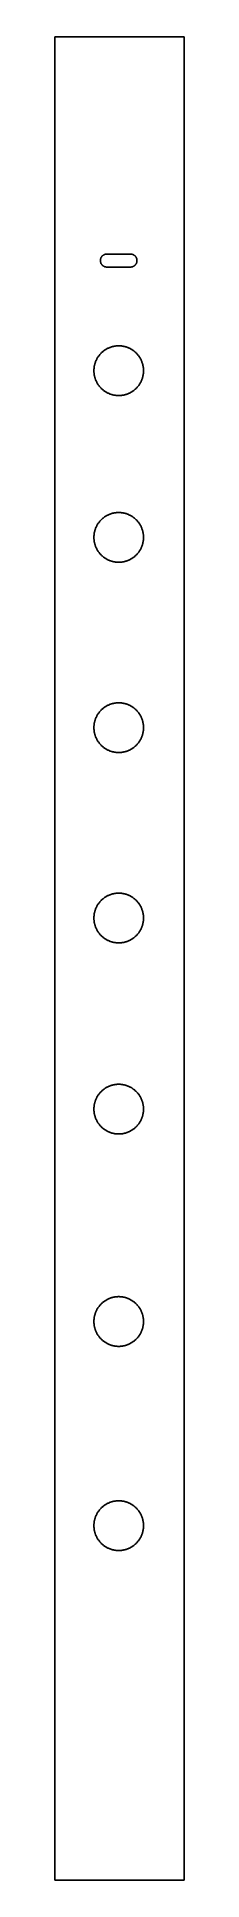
# Model space of a CAD drawing. Header units: inches. Extents: x -0.31 to 0.31, y -4.96 to 3.94.
import ezdxf

# ---------------------------------------------------------------- set-up
doc = ezdxf.new("R2010")
doc.units = ezdxf.units.IN
doc.header["$MEASUREMENT"] = 0
doc.layers.add('WARBL 5.1 top holes', color=18, linetype='Continuous', true_color=0x000000)

msp = doc.modelspace()

# ---------------------------------------------------------------- linework, layer by layer
at = {"layer": 'WARBL 5.1 top holes'}
for points in [[(-0.3125, 3.937), (-0.3125, -4.9606), (0.3125, -4.9606), (0.3125, 3.937)], [(0.3125, 3.937), (-0.3125, 3.937)], [(-0.0613, 2.8884), (-0.0624, 2.8884), (-0.0635, 2.8884), (-0.0645, 2.8883), (-0.0656, 2.8881), (-0.0666, 2.888), (-0.0677, 2.8878), (-0.0687, 2.8875), (-0.0698, 2.8873), (-0.0708, 2.887), (-0.0718, 2.8866), (-0.0728, 2.8862), (-0.0738, 2.8858), (-0.0748, 2.8854), (-0.0757, 2.8849), (-0.0766, 2.8844), (-0.0776, 2.8839), (-0.0785, 2.8833), (-0.0794, 2.8827), (-0.0802, 2.8821), (-0.0811, 2.8814), (-0.0819, 2.8807), (-0.0827, 2.88), (-0.0834, 2.8793), (-0.0842, 2.8785), (-0.0849, 2.8777), (-0.0856, 2.8769), (-0.0862, 2.8761), (-0.0869, 2.8752), (-0.0875, 2.8743), (-0.088, 2.8734), (-0.0886, 2.8725), (-0.0891, 2.8716), (-0.0896, 2.8706), (-0.09, 2.8696), (-0.0904, 2.8686), (-0.0908, 2.8676), (-0.0911, 2.8666), (-0.0914, 2.8656), (-0.0917, 2.8646), (-0.0919, 2.8635), (-0.0921, 2.8625), (-0.0923, 2.8614), (-0.0924, 2.8604), (-0.0925, 2.8593), (-0.0926, 2.8582), (-0.0926, 2.8572)], [(-0.0926, 2.8572), (-0.0926, 2.8561), (-0.0925, 2.855), (-0.0924, 2.854), (-0.0923, 2.8529), (-0.0921, 2.8519), (-0.0919, 2.8508), (-0.0917, 2.8498), (-0.0914, 2.8487), (-0.0911, 2.8477), (-0.0908, 2.8467), (-0.0904, 2.8457), (-0.09, 2.8447), (-0.0896, 2.8438), (-0.0891, 2.8428), (-0.0886, 2.8419), (-0.088, 2.8409), (-0.0875, 2.84), (-0.0869, 2.8392), (-0.0862, 2.8383), (-0.0856, 2.8375), (-0.0849, 2.8366), (-0.0842, 2.8358), (-0.0834, 2.8351), (-0.0827, 2.8343), (-0.0819, 2.8336), (-0.0811, 2.8329), (-0.0802, 2.8323), (-0.0794, 2.8316), (-0.0785, 2.831), (-0.0776, 2.8305), (-0.0766, 2.8299), (-0.0757, 2.8294), (-0.0748, 2.829), (-0.0738, 2.8285), (-0.0728, 2.8281), (-0.0718, 2.8277), (-0.0708, 2.8274), (-0.0698, 2.8271), (-0.0687, 2.8268), (-0.0677, 2.8266), (-0.0666, 2.8264), (-0.0656, 2.8262), (-0.0645, 2.8261), (-0.0635, 2.826), (-0.0624, 2.8259), (-0.0613, 2.8259)], [(0.0533, 2.8884), (-0.0613, 2.8884)], [(0.0846, 2.8572), (0.0846, 2.8582), (0.0845, 2.8593), (0.0844, 2.8604), (0.0843, 2.8614), (0.0841, 2.8625), (0.0839, 2.8635), (0.0837, 2.8646), (0.0834, 2.8656), (0.0831, 2.8666), (0.0828, 2.8676), (0.0824, 2.8686), (0.082, 2.8696), (0.0816, 2.8706), (0.0811, 2.8716), (0.0806, 2.8725), (0.08, 2.8734), (0.0795, 2.8743), (0.0789, 2.8752), (0.0782, 2.8761), (0.0776, 2.8769), (0.0769, 2.8777), (0.0762, 2.8785), (0.0754, 2.8793), (0.0747, 2.88), (0.0739, 2.8807), (0.0731, 2.8814), (0.0722, 2.8821), (0.0714, 2.8827), (0.0705, 2.8833), (0.0696, 2.8839), (0.0686, 2.8844), (0.0677, 2.8849), (0.0668, 2.8854), (0.0658, 2.8858), (0.0648, 2.8862), (0.0638, 2.8866), (0.0628, 2.887), (0.0618, 2.8873), (0.0607, 2.8875), (0.0597, 2.8878), (0.0586, 2.888), (0.0576, 2.8881), (0.0565, 2.8883), (0.0555, 2.8884), (0.0544, 2.8884), (0.0533, 2.8884)], [(0.0533, 2.8259), (0.0544, 2.8259), (0.0555, 2.826), (0.0565, 2.8261), (0.0576, 2.8262), (0.0586, 2.8264), (0.0597, 2.8266), (0.0607, 2.8268), (0.0618, 2.8271), (0.0628, 2.8274), (0.0638, 2.8277), (0.0648, 2.8281), (0.0658, 2.8285), (0.0668, 2.829), (0.0677, 2.8294), (0.0686, 2.8299), (0.0696, 2.8305), (0.0705, 2.831), (0.0714, 2.8316), (0.0722, 2.8323), (0.0731, 2.8329), (0.0739, 2.8336), (0.0747, 2.8343), (0.0754, 2.8351), (0.0762, 2.8358), (0.0769, 2.8366), (0.0776, 2.8375), (0.0782, 2.8383), (0.0789, 2.8392), (0.0795, 2.84), (0.08, 2.8409), (0.0806, 2.8419), (0.0811, 2.8428), (0.0816, 2.8438), (0.082, 2.8447), (0.0824, 2.8457), (0.0828, 2.8467), (0.0831, 2.8477), (0.0834, 2.8487), (0.0837, 2.8498), (0.0839, 2.8508), (0.0841, 2.8519), (0.0843, 2.8529), (0.0844, 2.854), (0.0845, 2.855), (0.0846, 2.8561), (0.0846, 2.8572)], [(-0.0613, 2.8259), (0.0533, 2.8259)]]:
    msp.add_lwpolyline(points, dxfattribs=at)
for points in [[(-0.0039, 2.4457), (-0.0065, 2.4456), (-0.0092, 2.4456), (-0.0119, 2.4454), (-0.0146, 2.4452), (-0.0174, 2.4449), (-0.0201, 2.4446), (-0.0229, 2.4442), (-0.0257, 2.4437), (-0.0285, 2.4431), (-0.0313, 2.4425), (-0.0341, 2.4418), (-0.0369, 2.441), (-0.0397, 2.4402), (-0.0425, 2.4393), (-0.0453, 2.4383), (-0.048, 2.4373), (-0.0508, 2.4361), (-0.0535, 2.4349), (-0.0563, 2.4336), (-0.059, 2.4323), (-0.0617, 2.4308), (-0.0643, 2.4293), (-0.0669, 2.4278), (-0.0695, 2.4261), (-0.0721, 2.4244), (-0.0746, 2.4226), (-0.0771, 2.4208), (-0.0795, 2.4188), (-0.0819, 2.4169), (-0.0842, 2.4148), (-0.0865, 2.4127), (-0.0887, 2.4105), (-0.0909, 2.4083), (-0.093, 2.406), (-0.095, 2.4037), (-0.097, 2.4013), (-0.0989, 2.3989), (-0.1008, 2.3964), (-0.1026, 2.3939), (-0.1043, 2.3913), (-0.1059, 2.3888), (-0.1075, 2.3861), (-0.109, 2.3835), (-0.1105, 2.3808), (-0.1118, 2.3781), (-0.1131, 2.3754), (-0.1143, 2.3726), (-0.1154, 2.3698), (-0.1165, 2.3671), (-0.1175, 2.3643), (-0.1184, 2.3615), (-0.1192, 2.3587), (-0.12, 2.3559), (-0.1207, 2.3531), (-0.1213, 2.3503), (-0.1219, 2.3475), (-0.1223, 2.3447), (-0.1227, 2.342), (-0.1231, 2.3392), (-0.1234, 2.3365), (-0.1236, 2.3337), (-0.1237, 2.331), (-0.1238, 2.3283), (-0.1239, 2.3257), (-0.1238, 2.323), (-0.1237, 2.3203), (-0.1236, 2.3176), (-0.1234, 2.3149), (-0.1231, 2.3122), (-0.1227, 2.3094), (-0.1223, 2.3066), (-0.1219, 2.3038), (-0.1213, 2.3011), (-0.1207, 2.2983), (-0.12, 2.2955), (-0.1192, 2.2927), (-0.1184, 2.2899), (-0.1175, 2.2871), (-0.1165, 2.2843), (-0.1154, 2.2815), (-0.1143, 2.2787), (-0.1131, 2.276), (-0.1118, 2.2733), (-0.1105, 2.2706), (-0.109, 2.2679), (-0.1075, 2.2652), (-0.1059, 2.2626), (-0.1043, 2.26), (-0.1026, 2.2575), (-0.1008, 2.2549), (-0.0989, 2.2525), (-0.097, 2.25), (-0.095, 2.2477), (-0.093, 2.2453), (-0.0909, 2.2431), (-0.0887, 2.2408), (-0.0865, 2.2387), (-0.0842, 2.2365), (-0.0819, 2.2345), (-0.0795, 2.2325), (-0.0771, 2.2306), (-0.0746, 2.2287), (-0.0721, 2.227), (-0.0695, 2.2252), (-0.0669, 2.2236), (-0.0643, 2.222), (-0.0617, 2.2205), (-0.059, 2.2191), (-0.0563, 2.2177), (-0.0535, 2.2164), (-0.0508, 2.2152), (-0.048, 2.2141), (-0.0453, 2.213), (-0.0425, 2.2121), (-0.0397, 2.2111), (-0.0369, 2.2103), (-0.0341, 2.2095), (-0.0313, 2.2089), (-0.0285, 2.2082), (-0.0257, 2.2077), (-0.0229, 2.2072), (-0.0201, 2.2068), (-0.0174, 2.2064), (-0.0146, 2.2062), (-0.0119, 2.2059), (-0.0092, 2.2058), (-0.0065, 2.2057), (-0.0039, 2.2057), (-0.0012, 2.2057), (0.0015, 2.2058), (0.0042, 2.2059), (0.0069, 2.2062), (0.0097, 2.2064), (0.0124, 2.2068), (0.0152, 2.2072), (0.018, 2.2077), (0.0208, 2.2082), (0.0236, 2.2089), (0.0264, 2.2095), (0.0292, 2.2103), (0.032, 2.2111), (0.0348, 2.2121), (0.0375, 2.213), (0.0403, 2.2141), (0.0431, 2.2152), (0.0458, 2.2164), (0.0486, 2.2177), (0.0513, 2.2191), (0.0539, 2.2205), (0.0566, 2.222), (0.0592, 2.2236), (0.0618, 2.2252), (0.0644, 2.227), (0.0669, 2.2287), (0.0694, 2.2306), (0.0718, 2.2325), (0.0742, 2.2345), (0.0765, 2.2365), (0.0788, 2.2387), (0.081, 2.2408), (0.0832, 2.2431), (0.0853, 2.2453), (0.0873, 2.2477), (0.0893, 2.25), (0.0912, 2.2525), (0.0931, 2.2549), (0.0949, 2.2575), (0.0966, 2.26), (0.0982, 2.2626), (0.0998, 2.2652), (0.1013, 2.2679), (0.1027, 2.2706), (0.1041, 2.2733), (0.1054, 2.276), (0.1066, 2.2787), (0.1077, 2.2815), (0.1088, 2.2843), (0.1098, 2.2871), (0.1107, 2.2899), (0.1115, 2.2927), (0.1123, 2.2955), (0.113, 2.2983), (0.1136, 2.3011), (0.1141, 2.3038), (0.1146, 2.3066), (0.115, 2.3094), (0.1154, 2.3122), (0.1157, 2.3149), (0.1159, 2.3176), (0.116, 2.3203), (0.1161, 2.323), (0.1161, 2.3257), (0.1161, 2.3283), (0.116, 2.331), (0.1159, 2.3337), (0.1157, 2.3365), (0.1154, 2.3392), (0.115, 2.342), (0.1146, 2.3447), (0.1141, 2.3475), (0.1136, 2.3503), (0.113, 2.3531), (0.1123, 2.3559), (0.1115, 2.3587), (0.1107, 2.3615), (0.1098, 2.3643), (0.1088, 2.3671), (0.1077, 2.3698), (0.1066, 2.3726), (0.1054, 2.3754), (0.1041, 2.3781), (0.1027, 2.3808), (0.1013, 2.3835), (0.0998, 2.3861), (0.0982, 2.3888), (0.0966, 2.3913), (0.0949, 2.3939), (0.0931, 2.3964), (0.0912, 2.3989), (0.0893, 2.4013), (0.0873, 2.4037), (0.0853, 2.406), (0.0832, 2.4083), (0.081, 2.4105), (0.0788, 2.4127), (0.0765, 2.4148), (0.0742, 2.4169), (0.0718, 2.4188), (0.0694, 2.4208), (0.0669, 2.4226), (0.0644, 2.4244), (0.0618, 2.4261), (0.0592, 2.4278), (0.0566, 2.4293), (0.0539, 2.4308), (0.0513, 2.4323), (0.0486, 2.4336), (0.0458, 2.4349), (0.0431, 2.4361), (0.0403, 2.4373), (0.0375, 2.4383), (0.0348, 2.4393), (0.032, 2.4402), (0.0292, 2.441), (0.0264, 2.4418), (0.0236, 2.4425), (0.0208, 2.4431), (0.018, 2.4437), (0.0152, 2.4442), (0.0124, 2.4446), (0.0097, 2.4449), (0.0069, 2.4452), (0.0042, 2.4454), (0.0015, 2.4456), (-0.0012, 2.4456)], [(-0.0039, 1.641), (-0.0065, 1.6409), (-0.0092, 1.6408), (-0.0119, 1.6407), (-0.0146, 1.6405), (-0.0174, 1.6402), (-0.0201, 1.6398), (-0.0229, 1.6394), (-0.0257, 1.639), (-0.0285, 1.6384), (-0.0313, 1.6378), (-0.0341, 1.6371), (-0.0369, 1.6363), (-0.0397, 1.6355), (-0.0425, 1.6346), (-0.0453, 1.6336), (-0.048, 1.6325), (-0.0508, 1.6314), (-0.0535, 1.6302), (-0.0563, 1.6289), (-0.059, 1.6276), (-0.0617, 1.6261), (-0.0643, 1.6246), (-0.0669, 1.623), (-0.0695, 1.6214), (-0.0721, 1.6197), (-0.0746, 1.6179), (-0.0771, 1.616), (-0.0795, 1.6141), (-0.0819, 1.6121), (-0.0842, 1.6101), (-0.0865, 1.608), (-0.0887, 1.6058), (-0.0909, 1.6036), (-0.093, 1.6013), (-0.095, 1.599), (-0.097, 1.5966), (-0.0989, 1.5942), (-0.1008, 1.5917), (-0.1026, 1.5892), (-0.1043, 1.5866), (-0.1059, 1.584), (-0.1075, 1.5814), (-0.109, 1.5788), (-0.1105, 1.5761), (-0.1118, 1.5734), (-0.1131, 1.5706), (-0.1143, 1.5679), (-0.1154, 1.5651), (-0.1165, 1.5624), (-0.1175, 1.5596), (-0.1184, 1.5568), (-0.1192, 1.554), (-0.12, 1.5512), (-0.1207, 1.5484), (-0.1213, 1.5456), (-0.1219, 1.5428), (-0.1223, 1.54), (-0.1227, 1.5372), (-0.1231, 1.5345), (-0.1234, 1.5317), (-0.1236, 1.529), (-0.1237, 1.5263), (-0.1238, 1.5236), (-0.1239, 1.521), (-0.1238, 1.5183), (-0.1237, 1.5156), (-0.1236, 1.5129), (-0.1234, 1.5102), (-0.1231, 1.5074), (-0.1227, 1.5047), (-0.1223, 1.5019), (-0.1219, 1.4991), (-0.1213, 1.4963), (-0.1207, 1.4935), (-0.12, 1.4907), (-0.1192, 1.4879), (-0.1184, 1.4851), (-0.1175, 1.4823), (-0.1165, 1.4796), (-0.1154, 1.4768), (-0.1143, 1.474), (-0.1131, 1.4713), (-0.1118, 1.4685), (-0.1105, 1.4658), (-0.109, 1.4632), (-0.1075, 1.4605), (-0.1059, 1.4579), (-0.1043, 1.4553), (-0.1026, 1.4527), (-0.1008, 1.4502), (-0.0989, 1.4478), (-0.097, 1.4453), (-0.095, 1.4429), (-0.093, 1.4406), (-0.0909, 1.4383), (-0.0887, 1.4361), (-0.0865, 1.4339), (-0.0842, 1.4318), (-0.0819, 1.4298), (-0.0795, 1.4278), (-0.0771, 1.4259), (-0.0746, 1.424), (-0.0721, 1.4222), (-0.0695, 1.4205), (-0.0669, 1.4189), (-0.0643, 1.4173), (-0.0617, 1.4158), (-0.059, 1.4144), (-0.0563, 1.413), (-0.0535, 1.4117), (-0.0508, 1.4105), (-0.048, 1.4094), (-0.0453, 1.4083), (-0.0425, 1.4073), (-0.0397, 1.4064), (-0.0369, 1.4056), (-0.0341, 1.4048), (-0.0313, 1.4041), (-0.0285, 1.4035), (-0.0257, 1.403), (-0.0229, 1.4025), (-0.0201, 1.4021), (-0.0174, 1.4017), (-0.0146, 1.4014), (-0.0119, 1.4012), (-0.0092, 1.4011), (-0.0065, 1.401), (-0.0039, 1.401), (-0.0012, 1.401), (0.0015, 1.4011), (0.0042, 1.4012), (0.0069, 1.4014), (0.0097, 1.4017), (0.0124, 1.4021), (0.0152, 1.4025), (0.018, 1.403), (0.0208, 1.4035), (0.0236, 1.4041), (0.0264, 1.4048), (0.0292, 1.4056), (0.032, 1.4064), (0.0348, 1.4073), (0.0375, 1.4083), (0.0403, 1.4094), (0.0431, 1.4105), (0.0458, 1.4117), (0.0486, 1.413), (0.0513, 1.4144), (0.0539, 1.4158), (0.0566, 1.4173), (0.0592, 1.4189), (0.0618, 1.4205), (0.0644, 1.4222), (0.0669, 1.424), (0.0694, 1.4259), (0.0718, 1.4278), (0.0742, 1.4298), (0.0765, 1.4318), (0.0788, 1.4339), (0.081, 1.4361), (0.0832, 1.4383), (0.0853, 1.4406), (0.0873, 1.4429), (0.0893, 1.4453), (0.0912, 1.4478), (0.0931, 1.4502), (0.0949, 1.4527), (0.0966, 1.4553), (0.0982, 1.4579), (0.0998, 1.4605), (0.1013, 1.4632), (0.1027, 1.4658), (0.1041, 1.4685), (0.1054, 1.4713), (0.1066, 1.474), (0.1077, 1.4768), (0.1088, 1.4796), (0.1098, 1.4823), (0.1107, 1.4851), (0.1115, 1.4879), (0.1123, 1.4907), (0.113, 1.4935), (0.1136, 1.4963), (0.1141, 1.4991), (0.1146, 1.5019), (0.115, 1.5047), (0.1154, 1.5074), (0.1157, 1.5102), (0.1159, 1.5129), (0.116, 1.5156), (0.1161, 1.5183), (0.1161, 1.521), (0.1161, 1.5236), (0.116, 1.5263), (0.1159, 1.529), (0.1157, 1.5317), (0.1154, 1.5345), (0.115, 1.5372), (0.1146, 1.54), (0.1141, 1.5428), (0.1136, 1.5456), (0.113, 1.5484), (0.1123, 1.5512), (0.1115, 1.554), (0.1107, 1.5568), (0.1098, 1.5596), (0.1088, 1.5624), (0.1077, 1.5651), (0.1066, 1.5679), (0.1054, 1.5706), (0.1041, 1.5734), (0.1027, 1.5761), (0.1013, 1.5788), (0.0998, 1.5814), (0.0982, 1.584), (0.0966, 1.5866), (0.0949, 1.5892), (0.0931, 1.5917), (0.0912, 1.5942), (0.0893, 1.5966), (0.0873, 1.599), (0.0853, 1.6013), (0.0832, 1.6036), (0.081, 1.6058), (0.0788, 1.608), (0.0765, 1.6101), (0.0742, 1.6121), (0.0718, 1.6141), (0.0694, 1.616), (0.0669, 1.6179), (0.0644, 1.6197), (0.0618, 1.6214), (0.0592, 1.623), (0.0566, 1.6246), (0.0539, 1.6261), (0.0513, 1.6276), (0.0486, 1.6289), (0.0458, 1.6302), (0.0431, 1.6314), (0.0403, 1.6325), (0.0375, 1.6336), (0.0348, 1.6346), (0.032, 1.6355), (0.0292, 1.6363), (0.0264, 1.6371), (0.0236, 1.6378), (0.0208, 1.6384), (0.018, 1.639), (0.0152, 1.6394), (0.0124, 1.6398), (0.0097, 1.6402), (0.0069, 1.6405), (0.0042, 1.6407), (0.0015, 1.6408), (-0.0012, 1.6409)], [(-0.0039, 0.7224), (-0.0065, 0.7224), (-0.0092, 0.7223), (-0.0119, 0.7222), (-0.0146, 0.722), (-0.0174, 0.7217), (-0.0201, 0.7213), (-0.0229, 0.7209), (-0.0257, 0.7204), (-0.0285, 0.7199), (-0.0313, 0.7193), (-0.0341, 0.7186), (-0.0369, 0.7178), (-0.0397, 0.717), (-0.0425, 0.7161), (-0.0453, 0.7151), (-0.048, 0.714), (-0.0508, 0.7129), (-0.0535, 0.7117), (-0.0563, 0.7104), (-0.059, 0.709), (-0.0617, 0.7076), (-0.0643, 0.7061), (-0.0669, 0.7045), (-0.0695, 0.7029), (-0.0721, 0.7012), (-0.0746, 0.6994), (-0.0771, 0.6975), (-0.0795, 0.6956), (-0.0819, 0.6936), (-0.0842, 0.6916), (-0.0865, 0.6895), (-0.0887, 0.6873), (-0.0909, 0.6851), (-0.093, 0.6828), (-0.095, 0.6805), (-0.097, 0.6781), (-0.0989, 0.6757), (-0.1008, 0.6732), (-0.1026, 0.6707), (-0.1043, 0.6681), (-0.1059, 0.6655), (-0.1075, 0.6629), (-0.109, 0.6602), (-0.1105, 0.6576), (-0.1118, 0.6549), (-0.1131, 0.6521), (-0.1143, 0.6494), (-0.1154, 0.6466), (-0.1165, 0.6438), (-0.1175, 0.6411), (-0.1184, 0.6383), (-0.1192, 0.6355), (-0.12, 0.6327), (-0.1207, 0.6299), (-0.1213, 0.6271), (-0.1219, 0.6243), (-0.1223, 0.6215), (-0.1227, 0.6187), (-0.1231, 0.616), (-0.1234, 0.6132), (-0.1236, 0.6105), (-0.1237, 0.6078), (-0.1238, 0.6051), (-0.1239, 0.6024), (-0.1238, 0.5998), (-0.1237, 0.5971), (-0.1236, 0.5944), (-0.1234, 0.5917), (-0.1231, 0.5889), (-0.1227, 0.5862), (-0.1223, 0.5834), (-0.1219, 0.5806), (-0.1213, 0.5778), (-0.1207, 0.575), (-0.12, 0.5722), (-0.1192, 0.5694), (-0.1184, 0.5666), (-0.1175, 0.5638), (-0.1165, 0.5611), (-0.1154, 0.5583), (-0.1143, 0.5555), (-0.1131, 0.5528), (-0.1118, 0.55), (-0.1105, 0.5473), (-0.109, 0.5447), (-0.1075, 0.542), (-0.1059, 0.5394), (-0.1043, 0.5368), (-0.1026, 0.5342), (-0.1008, 0.5317), (-0.0989, 0.5292), (-0.097, 0.5268), (-0.095, 0.5244), (-0.093, 0.5221), (-0.0909, 0.5198), (-0.0887, 0.5176), (-0.0865, 0.5154), (-0.0842, 0.5133), (-0.0819, 0.5113), (-0.0795, 0.5093), (-0.0771, 0.5074), (-0.0746, 0.5055), (-0.0721, 0.5037), (-0.0695, 0.502), (-0.0669, 0.5004), (-0.0643, 0.4988), (-0.0617, 0.4973), (-0.059, 0.4959), (-0.0563, 0.4945), (-0.0535, 0.4932), (-0.0508, 0.492), (-0.048, 0.4909), (-0.0453, 0.4898), (-0.0425, 0.4888), (-0.0397, 0.4879), (-0.0369, 0.4871), (-0.0341, 0.4863), (-0.0313, 0.4856), (-0.0285, 0.485), (-0.0257, 0.4845), (-0.0229, 0.484), (-0.0201, 0.4836), (-0.0174, 0.4832), (-0.0146, 0.4829), (-0.0119, 0.4827), (-0.0092, 0.4826), (-0.0065, 0.4825), (-0.0039, 0.4824), (-0.0012, 0.4825), (0.0015, 0.4826), (0.0042, 0.4827), (0.0069, 0.4829), (0.0097, 0.4832), (0.0124, 0.4836), (0.0152, 0.484), (0.018, 0.4845), (0.0208, 0.485), (0.0236, 0.4856), (0.0264, 0.4863), (0.0292, 0.4871), (0.032, 0.4879), (0.0348, 0.4888), (0.0375, 0.4898), (0.0403, 0.4909), (0.0431, 0.492), (0.0458, 0.4932), (0.0486, 0.4945), (0.0513, 0.4959), (0.0539, 0.4973), (0.0566, 0.4988), (0.0592, 0.5004), (0.0618, 0.502), (0.0644, 0.5037), (0.0669, 0.5055), (0.0694, 0.5074), (0.0718, 0.5093), (0.0742, 0.5113), (0.0765, 0.5133), (0.0788, 0.5154), (0.081, 0.5176), (0.0832, 0.5198), (0.0853, 0.5221), (0.0873, 0.5244), (0.0893, 0.5268), (0.0912, 0.5292), (0.0931, 0.5317), (0.0949, 0.5342), (0.0966, 0.5368), (0.0982, 0.5394), (0.0998, 0.542), (0.1013, 0.5447), (0.1027, 0.5473), (0.1041, 0.55), (0.1054, 0.5528), (0.1066, 0.5555), (0.1077, 0.5583), (0.1088, 0.5611), (0.1098, 0.5638), (0.1107, 0.5666), (0.1115, 0.5694), (0.1123, 0.5722), (0.113, 0.575), (0.1136, 0.5778), (0.1141, 0.5806), (0.1146, 0.5834), (0.115, 0.5862), (0.1154, 0.5889), (0.1157, 0.5917), (0.1159, 0.5944), (0.116, 0.5971), (0.1161, 0.5998), (0.1161, 0.6024), (0.1161, 0.6051), (0.116, 0.6078), (0.1159, 0.6105), (0.1157, 0.6132), (0.1154, 0.616), (0.115, 0.6187), (0.1146, 0.6215), (0.1141, 0.6243), (0.1136, 0.6271), (0.113, 0.6299), (0.1123, 0.6327), (0.1115, 0.6355), (0.1107, 0.6383), (0.1098, 0.6411), (0.1088, 0.6438), (0.1077, 0.6466), (0.1066, 0.6494), (0.1054, 0.6521), (0.1041, 0.6549), (0.1027, 0.6576), (0.1013, 0.6602), (0.0998, 0.6629), (0.0982, 0.6655), (0.0966, 0.6681), (0.0949, 0.6707), (0.0931, 0.6732), (0.0912, 0.6757), (0.0893, 0.6781), (0.0873, 0.6805), (0.0853, 0.6828), (0.0832, 0.6851), (0.081, 0.6873), (0.0788, 0.6895), (0.0765, 0.6916), (0.0742, 0.6936), (0.0718, 0.6956), (0.0694, 0.6975), (0.0669, 0.6994), (0.0644, 0.7012), (0.0618, 0.7029), (0.0592, 0.7045), (0.0566, 0.7061), (0.0539, 0.7076), (0.0513, 0.709), (0.0486, 0.7104), (0.0458, 0.7117), (0.0431, 0.7129), (0.0403, 0.714), (0.0375, 0.7151), (0.0348, 0.7161), (0.032, 0.717), (0.0292, 0.7178), (0.0264, 0.7186), (0.0236, 0.7193), (0.0208, 0.7199), (0.018, 0.7204), (0.0152, 0.7209), (0.0124, 0.7213), (0.0097, 0.7217), (0.0069, 0.722), (0.0042, 0.7222), (0.0015, 0.7223), (-0.0012, 0.7224)], [(-0.0039, -0.4364), (-0.0012, -0.4364), (0.0015, -0.4363), (0.0042, -0.4362), (0.0069, -0.436), (0.0097, -0.4357), (0.0124, -0.4353), (0.0152, -0.4349), (0.018, -0.4344), (0.0208, -0.4339), (0.0236, -0.4333), (0.0264, -0.4326), (0.0292, -0.4318), (0.032, -0.431), (0.0348, -0.4301), (0.0375, -0.4291), (0.0403, -0.428), (0.0431, -0.4269), (0.0458, -0.4257), (0.0486, -0.4244), (0.0513, -0.423), (0.0539, -0.4216), (0.0566, -0.4201), (0.0592, -0.4185), (0.0618, -0.4169), (0.0644, -0.4152), (0.0669, -0.4134), (0.0694, -0.4115), (0.0718, -0.4096), (0.0742, -0.4076), (0.0765, -0.4056), (0.0788, -0.4035), (0.081, -0.4013), (0.0832, -0.3991), (0.0853, -0.3968), (0.0873, -0.3945), (0.0893, -0.3921), (0.0912, -0.3897), (0.0931, -0.3872), (0.0949, -0.3847), (0.0966, -0.3821), (0.0982, -0.3795), (0.0998, -0.3769), (0.1013, -0.3742), (0.1027, -0.3716), (0.1041, -0.3689), (0.1054, -0.3661), (0.1066, -0.3634), (0.1077, -0.3606), (0.1088, -0.3578), (0.1098, -0.3551), (0.1107, -0.3523), (0.1115, -0.3495), (0.1123, -0.3467), (0.113, -0.3439), (0.1136, -0.3411), (0.1141, -0.3383), (0.1146, -0.3355), (0.115, -0.3327), (0.1154, -0.33), (0.1157, -0.3272), (0.1159, -0.3245), (0.116, -0.3218), (0.1161, -0.3191), (0.1161, -0.3164), (0.1161, -0.3138), (0.116, -0.3111), (0.1159, -0.3084), (0.1157, -0.3057), (0.1154, -0.3029), (0.115, -0.3002), (0.1146, -0.2974), (0.1141, -0.2946), (0.1136, -0.2918), (0.113, -0.289), (0.1123, -0.2862), (0.1115, -0.2834), (0.1107, -0.2806), (0.1098, -0.2778), (0.1088, -0.2751), (0.1077, -0.2723), (0.1066, -0.2695), (0.1054, -0.2668), (0.1041, -0.264), (0.1027, -0.2613), (0.1013, -0.2586), (0.0998, -0.256), (0.0982, -0.2534), (0.0966, -0.2508), (0.0949, -0.2482), (0.0931, -0.2457), (0.0912, -0.2432), (0.0893, -0.2408), (0.0873, -0.2384), (0.0853, -0.2361), (0.0832, -0.2338), (0.081, -0.2316), (0.0788, -0.2294), (0.0765, -0.2273), (0.0742, -0.2253), (0.0718, -0.2233), (0.0694, -0.2214), (0.0669, -0.2195), (0.0644, -0.2177), (0.0618, -0.216), (0.0592, -0.2144), (0.0566, -0.2128), (0.0539, -0.2113), (0.0513, -0.2099), (0.0486, -0.2085), (0.0458, -0.2072), (0.0431, -0.206), (0.0403, -0.2049), (0.0375, -0.2038), (0.0348, -0.2028), (0.032, -0.2019), (0.0292, -0.2011), (0.0264, -0.2003), (0.0236, -0.1996), (0.0208, -0.199), (0.018, -0.1985), (0.0152, -0.198), (0.0124, -0.1976), (0.0097, -0.1972), (0.0069, -0.1969), (0.0042, -0.1967), (0.0015, -0.1966), (-0.0012, -0.1965), (-0.0039, -0.1964), (-0.0065, -0.1965), (-0.0092, -0.1966), (-0.0119, -0.1967), (-0.0146, -0.1969), (-0.0174, -0.1972), (-0.0201, -0.1976), (-0.0229, -0.198), (-0.0257, -0.1985), (-0.0285, -0.199), (-0.0313, -0.1996), (-0.0341, -0.2003), (-0.0369, -0.2011), (-0.0397, -0.2019), (-0.0425, -0.2028), (-0.0453, -0.2038), (-0.048, -0.2049), (-0.0508, -0.206), (-0.0535, -0.2072), (-0.0563, -0.2085), (-0.059, -0.2099), (-0.0617, -0.2113), (-0.0643, -0.2128), (-0.0669, -0.2144), (-0.0695, -0.216), (-0.0721, -0.2177), (-0.0746, -0.2195), (-0.0771, -0.2214), (-0.0795, -0.2233), (-0.0819, -0.2253), (-0.0842, -0.2273), (-0.0865, -0.2294), (-0.0887, -0.2316), (-0.0909, -0.2338), (-0.093, -0.2361), (-0.095, -0.2384), (-0.097, -0.2408), (-0.0989, -0.2432), (-0.1008, -0.2457), (-0.1026, -0.2482), (-0.1043, -0.2508), (-0.1059, -0.2534), (-0.1075, -0.256), (-0.109, -0.2586), (-0.1105, -0.2613), (-0.1118, -0.264), (-0.1131, -0.2668), (-0.1143, -0.2695), (-0.1154, -0.2723), (-0.1165, -0.2751), (-0.1175, -0.2778), (-0.1184, -0.2806), (-0.1192, -0.2834), (-0.12, -0.2862), (-0.1207, -0.289), (-0.1213, -0.2918), (-0.1219, -0.2946), (-0.1223, -0.2974), (-0.1227, -0.3002), (-0.1231, -0.3029), (-0.1234, -0.3057), (-0.1236, -0.3084), (-0.1237, -0.3111), (-0.1238, -0.3138), (-0.1239, -0.3164), (-0.1238, -0.3191), (-0.1237, -0.3218), (-0.1236, -0.3245), (-0.1234, -0.3272), (-0.1231, -0.33), (-0.1227, -0.3327), (-0.1223, -0.3355), (-0.1219, -0.3383), (-0.1213, -0.3411), (-0.1207, -0.3439), (-0.12, -0.3467), (-0.1192, -0.3495), (-0.1184, -0.3523), (-0.1175, -0.3551), (-0.1165, -0.3578), (-0.1154, -0.3606), (-0.1143, -0.3634), (-0.1131, -0.3661), (-0.1118, -0.3689), (-0.1105, -0.3716), (-0.109, -0.3742), (-0.1075, -0.3769), (-0.1059, -0.3795), (-0.1043, -0.3821), (-0.1026, -0.3847), (-0.1008, -0.3872), (-0.0989, -0.3897), (-0.097, -0.3921), (-0.095, -0.3945), (-0.093, -0.3968), (-0.0909, -0.3991), (-0.0887, -0.4013), (-0.0865, -0.4035), (-0.0842, -0.4056), (-0.0819, -0.4076), (-0.0795, -0.4096), (-0.0771, -0.4115), (-0.0746, -0.4134), (-0.0721, -0.4152), (-0.0695, -0.4169), (-0.0669, -0.4185), (-0.0643, -0.4201), (-0.0617, -0.4216), (-0.059, -0.423), (-0.0563, -0.4244), (-0.0535, -0.4257), (-0.0508, -0.4269), (-0.048, -0.428), (-0.0453, -0.4291), (-0.0425, -0.4301), (-0.0397, -0.431), (-0.0369, -0.4318), (-0.0341, -0.4326), (-0.0313, -0.4333), (-0.0285, -0.4339), (-0.0257, -0.4344), (-0.0229, -0.4349), (-0.0201, -0.4353), (-0.0174, -0.4357), (-0.0146, -0.436), (-0.0119, -0.4362), (-0.0092, -0.4363), (-0.0065, -0.4364)], [(-0.0039, -1.3589), (-0.0012, -1.3589), (0.0015, -1.3588), (0.0042, -1.3586), (0.0069, -1.3584), (0.0097, -1.3581), (0.0124, -1.3578), (0.0152, -1.3574), (0.018, -1.3569), (0.0208, -1.3563), (0.0236, -1.3557), (0.0264, -1.355), (0.0292, -1.3543), (0.032, -1.3534), (0.0348, -1.3525), (0.0375, -1.3515), (0.0403, -1.3505), (0.0431, -1.3493), (0.0458, -1.3481), (0.0486, -1.3468), (0.0513, -1.3455), (0.0539, -1.3441), (0.0566, -1.3425), (0.0592, -1.341), (0.0618, -1.3393), (0.0644, -1.3376), (0.0669, -1.3358), (0.0694, -1.334), (0.0718, -1.332), (0.0742, -1.3301), (0.0765, -1.328), (0.0788, -1.3259), (0.081, -1.3237), (0.0832, -1.3215), (0.0853, -1.3192), (0.0873, -1.3169), (0.0893, -1.3145), (0.0912, -1.3121), (0.0931, -1.3096), (0.0949, -1.3071), (0.0966, -1.3046), (0.0982, -1.302), (0.0998, -1.2993), (0.1013, -1.2967), (0.1027, -1.294), (0.1041, -1.2913), (0.1054, -1.2886), (0.1066, -1.2858), (0.1077, -1.2831), (0.1088, -1.2803), (0.1098, -1.2775), (0.1107, -1.2747), (0.1115, -1.2719), (0.1123, -1.2691), (0.113, -1.2663), (0.1136, -1.2635), (0.1141, -1.2607), (0.1146, -1.2579), (0.115, -1.2552), (0.1154, -1.2524), (0.1157, -1.2497), (0.1159, -1.2469), (0.116, -1.2442), (0.1161, -1.2416), (0.1161, -1.2389), (0.1161, -1.2362), (0.116, -1.2335), (0.1159, -1.2308), (0.1157, -1.2281), (0.1154, -1.2254), (0.115, -1.2226), (0.1146, -1.2198), (0.1141, -1.2171), (0.1136, -1.2143), (0.113, -1.2115), (0.1123, -1.2087), (0.1115, -1.2059), (0.1107, -1.2031), (0.1098, -1.2003), (0.1088, -1.1975), (0.1077, -1.1947), (0.1066, -1.192), (0.1054, -1.1892), (0.1041, -1.1865), (0.1027, -1.1838), (0.1013, -1.1811), (0.0998, -1.1784), (0.0982, -1.1758), (0.0966, -1.1732), (0.0949, -1.1707), (0.0931, -1.1682), (0.0912, -1.1657), (0.0893, -1.1633), (0.0873, -1.1609), (0.0853, -1.1585), (0.0832, -1.1563), (0.081, -1.154), (0.0788, -1.1519), (0.0765, -1.1498), (0.0742, -1.1477), (0.0718, -1.1457), (0.0694, -1.1438), (0.0669, -1.142), (0.0644, -1.1402), (0.0618, -1.1384), (0.0592, -1.1368), (0.0566, -1.1352), (0.0539, -1.1337), (0.0513, -1.1323), (0.0486, -1.1309), (0.0458, -1.1297), (0.0431, -1.1284), (0.0403, -1.1273), (0.0375, -1.1263), (0.0348, -1.1253), (0.032, -1.1244), (0.0292, -1.1235), (0.0264, -1.1228), (0.0236, -1.1221), (0.0208, -1.1214), (0.018, -1.1209), (0.0152, -1.1204), (0.0124, -1.12), (0.0097, -1.1197), (0.0069, -1.1194), (0.0042, -1.1192), (0.0015, -1.119), (-0.0012, -1.1189), (-0.0039, -1.1189), (-0.0065, -1.1189), (-0.0092, -1.119), (-0.0119, -1.1192), (-0.0146, -1.1194), (-0.0174, -1.1197), (-0.0201, -1.12), (-0.0229, -1.1204), (-0.0257, -1.1209), (-0.0285, -1.1214), (-0.0313, -1.1221), (-0.0341, -1.1228), (-0.0369, -1.1235), (-0.0397, -1.1244), (-0.0425, -1.1253), (-0.0453, -1.1263), (-0.048, -1.1273), (-0.0508, -1.1284), (-0.0535, -1.1297), (-0.0563, -1.1309), (-0.059, -1.1323), (-0.0617, -1.1337), (-0.0643, -1.1352), (-0.0669, -1.1368), (-0.0695, -1.1384), (-0.0721, -1.1402), (-0.0746, -1.142), (-0.0771, -1.1438), (-0.0795, -1.1457), (-0.0819, -1.1477), (-0.0842, -1.1498), (-0.0865, -1.1519), (-0.0887, -1.154), (-0.0909, -1.1563), (-0.093, -1.1585), (-0.095, -1.1609), (-0.097, -1.1633), (-0.0989, -1.1657), (-0.1008, -1.1682), (-0.1026, -1.1707), (-0.1043, -1.1732), (-0.1059, -1.1758), (-0.1075, -1.1784), (-0.109, -1.1811), (-0.1105, -1.1838), (-0.1118, -1.1865), (-0.1131, -1.1892), (-0.1143, -1.192), (-0.1154, -1.1947), (-0.1165, -1.1975), (-0.1175, -1.2003), (-0.1184, -1.2031), (-0.1192, -1.2059), (-0.12, -1.2087), (-0.1207, -1.2115), (-0.1213, -1.2143), (-0.1219, -1.2171), (-0.1223, -1.2198), (-0.1227, -1.2226), (-0.1231, -1.2254), (-0.1234, -1.2281), (-0.1236, -1.2308), (-0.1237, -1.2335), (-0.1238, -1.2362), (-0.1239, -1.2389), (-0.1238, -1.2416), (-0.1237, -1.2442), (-0.1236, -1.2469), (-0.1234, -1.2497), (-0.1231, -1.2524), (-0.1227, -1.2552), (-0.1223, -1.2579), (-0.1219, -1.2607), (-0.1213, -1.2635), (-0.1207, -1.2663), (-0.12, -1.2691), (-0.1192, -1.2719), (-0.1184, -1.2747), (-0.1175, -1.2775), (-0.1165, -1.2803), (-0.1154, -1.2831), (-0.1143, -1.2858), (-0.1131, -1.2886), (-0.1118, -1.2913), (-0.1105, -1.294), (-0.109, -1.2967), (-0.1075, -1.2993), (-0.1059, -1.302), (-0.1043, -1.3046), (-0.1026, -1.3071), (-0.1008, -1.3096), (-0.0989, -1.3121), (-0.097, -1.3145), (-0.095, -1.3169), (-0.093, -1.3192), (-0.0909, -1.3215), (-0.0887, -1.3237), (-0.0865, -1.3259), (-0.0842, -1.328), (-0.0819, -1.3301), (-0.0795, -1.332), (-0.0771, -1.334), (-0.0746, -1.3358), (-0.0721, -1.3376), (-0.0695, -1.3393), (-0.0669, -1.341), (-0.0643, -1.3425), (-0.0617, -1.3441), (-0.059, -1.3455), (-0.0563, -1.3468), (-0.0535, -1.3481), (-0.0508, -1.3493), (-0.048, -1.3505), (-0.0453, -1.3515), (-0.0425, -1.3525), (-0.0397, -1.3534), (-0.0369, -1.3543), (-0.0341, -1.355), (-0.0313, -1.3557), (-0.0285, -1.3563), (-0.0257, -1.3569), (-0.0229, -1.3574), (-0.0201, -1.3578), (-0.0174, -1.3581), (-0.0146, -1.3584), (-0.0119, -1.3586), (-0.0092, -1.3588), (-0.0065, -1.3589)], [(-0.0038, -2.3841), (-0.0011, -2.3841), (0.0015, -2.384), (0.0043, -2.3838), (0.007, -2.3836), (0.0097, -2.3834), (0.0125, -2.383), (0.0152, -2.3826), (0.018, -2.3821), (0.0208, -2.3816), (0.0236, -2.3809), (0.0264, -2.3803), (0.0292, -2.3795), (0.032, -2.3786), (0.0348, -2.3777), (0.0376, -2.3768), (0.0404, -2.3757), (0.0431, -2.3746), (0.0459, -2.3734), (0.0486, -2.3721), (0.0513, -2.3707), (0.054, -2.3693), (0.0566, -2.3678), (0.0593, -2.3662), (0.0619, -2.3646), (0.0644, -2.3628), (0.0669, -2.3611), (0.0694, -2.3592), (0.0718, -2.3573), (0.0742, -2.3553), (0.0765, -2.3532), (0.0788, -2.3511), (0.081, -2.349), (0.0832, -2.3467), (0.0853, -2.3445), (0.0874, -2.3421), (0.0894, -2.3398), (0.0913, -2.3373), (0.0931, -2.3349), (0.0949, -2.3323), (0.0966, -2.3298), (0.0983, -2.3272), (0.0999, -2.3246), (0.1014, -2.3219), (0.1028, -2.3192), (0.1041, -2.3165), (0.1054, -2.3138), (0.1066, -2.3111), (0.1078, -2.3083), (0.1088, -2.3055), (0.1098, -2.3027), (0.1107, -2.2999), (0.1116, -2.2971), (0.1123, -2.2943), (0.113, -2.2915), (0.1136, -2.2887), (0.1142, -2.286), (0.1147, -2.2832), (0.1151, -2.2804), (0.1154, -2.2776), (0.1157, -2.2749), (0.1159, -2.2722), (0.1161, -2.2695), (0.1162, -2.2668), (0.1162, -2.2641), (0.1162, -2.2615), (0.1161, -2.2588), (0.1159, -2.2561), (0.1157, -2.2533), (0.1154, -2.2506), (0.1151, -2.2478), (0.1147, -2.2451), (0.1142, -2.2423), (0.1136, -2.2395), (0.113, -2.2367), (0.1123, -2.2339), (0.1116, -2.2311), (0.1107, -2.2283), (0.1098, -2.2255), (0.1088, -2.2227), (0.1078, -2.2199), (0.1066, -2.2172), (0.1054, -2.2144), (0.1041, -2.2117), (0.1028, -2.209), (0.1014, -2.2063), (0.0999, -2.2037), (0.0983, -2.201), (0.0966, -2.1985), (0.0949, -2.1959), (0.0931, -2.1934), (0.0913, -2.1909), (0.0894, -2.1885), (0.0874, -2.1861), (0.0853, -2.1838), (0.0832, -2.1815), (0.081, -2.1793), (0.0788, -2.1771), (0.0765, -2.175), (0.0742, -2.1729), (0.0718, -2.171), (0.0694, -2.169), (0.0669, -2.1672), (0.0644, -2.1654), (0.0619, -2.1637), (0.0593, -2.162), (0.0566, -2.1605), (0.054, -2.159), (0.0513, -2.1575), (0.0486, -2.1562), (0.0459, -2.1549), (0.0431, -2.1537), (0.0404, -2.1525), (0.0376, -2.1515), (0.0348, -2.1505), (0.032, -2.1496), (0.0292, -2.1488), (0.0264, -2.148), (0.0236, -2.1473), (0.0208, -2.1467), (0.018, -2.1461), (0.0152, -2.1456), (0.0125, -2.1452), (0.0097, -2.1449), (0.007, -2.1446), (0.0043, -2.1444), (0.0015, -2.1442), (-0.0011, -2.1441), (-0.0038, -2.1441), (-0.0065, -2.1441), (-0.0092, -2.1442), (-0.0119, -2.1444), (-0.0146, -2.1446), (-0.0173, -2.1449), (-0.0201, -2.1452), (-0.0229, -2.1456), (-0.0256, -2.1461), (-0.0284, -2.1467), (-0.0312, -2.1473), (-0.034, -2.148), (-0.0368, -2.1488), (-0.0396, -2.1496), (-0.0424, -2.1505), (-0.0452, -2.1515), (-0.048, -2.1525), (-0.0507, -2.1537), (-0.0535, -2.1549), (-0.0562, -2.1562), (-0.0589, -2.1575), (-0.0616, -2.159), (-0.0643, -2.1605), (-0.0669, -2.162), (-0.0695, -2.1637), (-0.072, -2.1654), (-0.0745, -2.1672), (-0.077, -2.169), (-0.0794, -2.171), (-0.0818, -2.1729), (-0.0842, -2.175), (-0.0864, -2.1771), (-0.0887, -2.1793), (-0.0908, -2.1815), (-0.0929, -2.1838), (-0.095, -2.1861), (-0.097, -2.1885), (-0.0989, -2.1909), (-0.1007, -2.1934), (-0.1025, -2.1959), (-0.1042, -2.1985), (-0.1059, -2.201), (-0.1075, -2.2037), (-0.109, -2.2063), (-0.1104, -2.209), (-0.1118, -2.2117), (-0.113, -2.2144), (-0.1142, -2.2172), (-0.1154, -2.2199), (-0.1164, -2.2227), (-0.1174, -2.2255), (-0.1183, -2.2283), (-0.1192, -2.2311), (-0.1199, -2.2339), (-0.1206, -2.2367), (-0.1213, -2.2395), (-0.1218, -2.2423), (-0.1223, -2.2451), (-0.1227, -2.2478), (-0.123, -2.2506), (-0.1233, -2.2533), (-0.1235, -2.2561), (-0.1237, -2.2588), (-0.1238, -2.2615), (-0.1238, -2.2641), (-0.1238, -2.2668), (-0.1237, -2.2695), (-0.1235, -2.2722), (-0.1233, -2.2749), (-0.123, -2.2776), (-0.1227, -2.2804), (-0.1223, -2.2832), (-0.1218, -2.286), (-0.1213, -2.2887), (-0.1206, -2.2915), (-0.1199, -2.2943), (-0.1192, -2.2971), (-0.1183, -2.2999), (-0.1174, -2.3027), (-0.1164, -2.3055), (-0.1154, -2.3083), (-0.1142, -2.3111), (-0.113, -2.3138), (-0.1118, -2.3165), (-0.1104, -2.3192), (-0.109, -2.3219), (-0.1075, -2.3246), (-0.1059, -2.3272), (-0.1042, -2.3298), (-0.1025, -2.3323), (-0.1007, -2.3349), (-0.0989, -2.3373), (-0.097, -2.3398), (-0.095, -2.3421), (-0.0929, -2.3445), (-0.0908, -2.3467), (-0.0887, -2.349), (-0.0864, -2.3511), (-0.0842, -2.3532), (-0.0818, -2.3553), (-0.0794, -2.3573), (-0.077, -2.3592), (-0.0745, -2.3611), (-0.072, -2.3628), (-0.0695, -2.3646), (-0.0669, -2.3662), (-0.0643, -2.3678), (-0.0616, -2.3693), (-0.0589, -2.3707), (-0.0562, -2.3721), (-0.0535, -2.3734), (-0.0507, -2.3746), (-0.048, -2.3757), (-0.0452, -2.3768), (-0.0424, -2.3777), (-0.0396, -2.3786), (-0.0368, -2.3795), (-0.034, -2.3803), (-0.0312, -2.3809), (-0.0284, -2.3816), (-0.0256, -2.3821), (-0.0229, -2.3826), (-0.0201, -2.383), (-0.0173, -2.3834), (-0.0146, -2.3836), (-0.0119, -2.3838), (-0.0092, -2.384), (-0.0065, -2.3841)], [(-0.0038, -3.3696), (-0.0011, -3.3695), (0.0015, -3.3694), (0.0043, -3.3693), (0.007, -3.3691), (0.0097, -3.3688), (0.0125, -3.3684), (0.0152, -3.368), (0.018, -3.3676), (0.0208, -3.367), (0.0236, -3.3664), (0.0264, -3.3657), (0.0292, -3.3649), (0.032, -3.3641), (0.0348, -3.3632), (0.0376, -3.3622), (0.0404, -3.3611), (0.0431, -3.36), (0.0459, -3.3588), (0.0486, -3.3575), (0.0513, -3.3562), (0.054, -3.3547), (0.0566, -3.3532), (0.0593, -3.3516), (0.0619, -3.35), (0.0644, -3.3483), (0.0669, -3.3465), (0.0694, -3.3446), (0.0718, -3.3427), (0.0742, -3.3407), (0.0765, -3.3387), (0.0788, -3.3366), (0.081, -3.3344), (0.0832, -3.3322), (0.0853, -3.3299), (0.0874, -3.3276), (0.0894, -3.3252), (0.0913, -3.3228), (0.0931, -3.3203), (0.0949, -3.3178), (0.0966, -3.3152), (0.0983, -3.3126), (0.0999, -3.31), (0.1014, -3.3074), (0.1028, -3.3047), (0.1041, -3.302), (0.1054, -3.2992), (0.1066, -3.2965), (0.1078, -3.2937), (0.1088, -3.291), (0.1098, -3.2882), (0.1107, -3.2854), (0.1116, -3.2826), (0.1123, -3.2798), (0.113, -3.277), (0.1136, -3.2742), (0.1142, -3.2714), (0.1147, -3.2686), (0.1151, -3.2658), (0.1154, -3.2631), (0.1157, -3.2603), (0.1159, -3.2576), (0.1161, -3.2549), (0.1162, -3.2522), (0.1162, -3.2496), (0.1162, -3.2469), (0.1161, -3.2442), (0.1159, -3.2415), (0.1157, -3.2388), (0.1154, -3.236), (0.1151, -3.2333), (0.1147, -3.2305), (0.1142, -3.2277), (0.1136, -3.2249), (0.113, -3.2221), (0.1123, -3.2193), (0.1116, -3.2165), (0.1107, -3.2137), (0.1098, -3.2109), (0.1088, -3.2082), (0.1078, -3.2054), (0.1066, -3.2026), (0.1054, -3.1999), (0.1041, -3.1971), (0.1028, -3.1944), (0.1014, -3.1918), (0.0999, -3.1891), (0.0983, -3.1865), (0.0966, -3.1839), (0.0949, -3.1813), (0.0931, -3.1788), (0.0913, -3.1764), (0.0894, -3.1739), (0.0874, -3.1715), (0.0853, -3.1692), (0.0832, -3.1669), (0.081, -3.1647), (0.0788, -3.1625), (0.0765, -3.1604), (0.0742, -3.1584), (0.0718, -3.1564), (0.0694, -3.1545), (0.0669, -3.1526), (0.0644, -3.1508), (0.0619, -3.1491), (0.0593, -3.1475), (0.0566, -3.1459), (0.054, -3.1444), (0.0513, -3.143), (0.0486, -3.1416), (0.0459, -3.1403), (0.0431, -3.1391), (0.0404, -3.138), (0.0376, -3.1369), (0.0348, -3.1359), (0.032, -3.135), (0.0292, -3.1342), (0.0264, -3.1334), (0.0236, -3.1327), (0.0208, -3.1321), (0.018, -3.1316), (0.0152, -3.1311), (0.0125, -3.1307), (0.0097, -3.1303), (0.007, -3.13), (0.0043, -3.1298), (0.0015, -3.1297), (-0.0011, -3.1296), (-0.0038, -3.1296), (-0.0065, -3.1296), (-0.0092, -3.1297), (-0.0119, -3.1298), (-0.0146, -3.13), (-0.0173, -3.1303), (-0.0201, -3.1307), (-0.0229, -3.1311), (-0.0256, -3.1316), (-0.0284, -3.1321), (-0.0312, -3.1327), (-0.034, -3.1334), (-0.0368, -3.1342), (-0.0396, -3.135), (-0.0424, -3.1359), (-0.0452, -3.1369), (-0.048, -3.138), (-0.0507, -3.1391), (-0.0535, -3.1403), (-0.0562, -3.1416), (-0.0589, -3.143), (-0.0616, -3.1444), (-0.0643, -3.1459), (-0.0669, -3.1475), (-0.0695, -3.1491), (-0.072, -3.1508), (-0.0745, -3.1526), (-0.077, -3.1545), (-0.0794, -3.1564), (-0.0818, -3.1584), (-0.0842, -3.1604), (-0.0864, -3.1625), (-0.0887, -3.1647), (-0.0908, -3.1669), (-0.0929, -3.1692), (-0.095, -3.1715), (-0.097, -3.1739), (-0.0989, -3.1764), (-0.1007, -3.1788), (-0.1025, -3.1813), (-0.1042, -3.1839), (-0.1059, -3.1865), (-0.1075, -3.1891), (-0.109, -3.1918), (-0.1104, -3.1944), (-0.1118, -3.1971), (-0.113, -3.1999), (-0.1142, -3.2026), (-0.1154, -3.2054), (-0.1164, -3.2082), (-0.1174, -3.2109), (-0.1183, -3.2137), (-0.1192, -3.2165), (-0.1199, -3.2193), (-0.1206, -3.2221), (-0.1213, -3.2249), (-0.1218, -3.2277), (-0.1223, -3.2305), (-0.1227, -3.2333), (-0.123, -3.236), (-0.1233, -3.2388), (-0.1235, -3.2415), (-0.1237, -3.2442), (-0.1238, -3.2469), (-0.1238, -3.2496), (-0.1238, -3.2522), (-0.1237, -3.2549), (-0.1235, -3.2576), (-0.1233, -3.2603), (-0.123, -3.2631), (-0.1227, -3.2658), (-0.1223, -3.2686), (-0.1218, -3.2714), (-0.1213, -3.2742), (-0.1206, -3.277), (-0.1199, -3.2798), (-0.1192, -3.2826), (-0.1183, -3.2854), (-0.1174, -3.2882), (-0.1164, -3.291), (-0.1154, -3.2937), (-0.1142, -3.2965), (-0.113, -3.2992), (-0.1118, -3.302), (-0.1104, -3.3047), (-0.109, -3.3074), (-0.1075, -3.31), (-0.1059, -3.3126), (-0.1042, -3.3152), (-0.1025, -3.3178), (-0.1007, -3.3203), (-0.0989, -3.3228), (-0.097, -3.3252), (-0.095, -3.3276), (-0.0929, -3.3299), (-0.0908, -3.3322), (-0.0887, -3.3344), (-0.0864, -3.3366), (-0.0842, -3.3387), (-0.0818, -3.3407), (-0.0794, -3.3427), (-0.077, -3.3446), (-0.0745, -3.3465), (-0.072, -3.3483), (-0.0695, -3.35), (-0.0669, -3.3516), (-0.0643, -3.3532), (-0.0616, -3.3547), (-0.0589, -3.3562), (-0.0562, -3.3575), (-0.0535, -3.3588), (-0.0507, -3.36), (-0.048, -3.3611), (-0.0452, -3.3622), (-0.0424, -3.3632), (-0.0396, -3.3641), (-0.0368, -3.3649), (-0.034, -3.3657), (-0.0312, -3.3664), (-0.0284, -3.367), (-0.0256, -3.3676), (-0.0229, -3.368), (-0.0201, -3.3684), (-0.0173, -3.3688), (-0.0146, -3.3691), (-0.0119, -3.3693), (-0.0092, -3.3694), (-0.0065, -3.3695)]]:
    msp.add_lwpolyline(points, close=True, dxfattribs=at)

doc.saveas('drawing.dxf')
